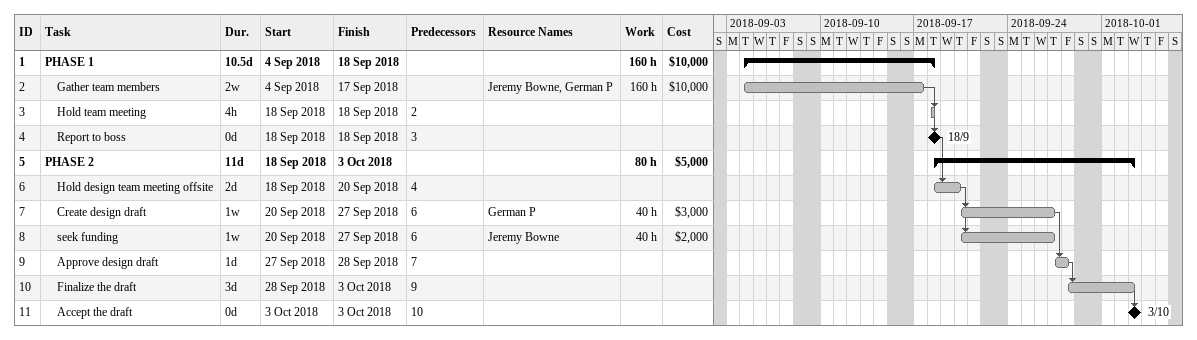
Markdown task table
| ID | Level | Task | Duration | Start | Finish | Predecessors | Resources | Work (h) | Cost ($) |
|---|---|---|---|---|---|---|---|---|---|
| 1 | 1 | **PHASE 1** | 10.5d | 2018-09-04 | 2018-09-18 |  |  | 160 | 10000 |
| 2 | 2 | Gather team members | 2w | 2018-09-04 | 2018-09-17 |  | Jeremy Bowne, German P | 160 | 10000 |
| 3 | 2 | Hold team meeting | 4h | 2018-09-18 | 2018-09-18 | 2 |  |  |  |
| 4 | 2 | Report to boss | 0d | 2018-09-18 | 2018-09-18 | 3 |  |  |  |
| 5 | 1 | **PHASE 2** | 11d | 2018-09-18 | 2018-10-03 |  |  | 80 | 5000 |
| 6 | 2 | Hold design team meeting offsite | 2d | 2018-09-18 | 2018-09-20 | 4 |  |  |  |
| 7 | 2 | Create design draft | 1w | 2018-09-20 | 2018-09-27 | 6 | German P | 40 | 3000 |
| 8 | 2 | seek funding | 1w | 2018-09-20 | 2018-09-27 | 6 | Jeremy Bowne | 40 | 2000 |
| 9 | 2 | Approve design draft | 1d | 2018-09-27 | 2018-09-28 | 7 |  |  |  |
| 10 | 2 | Finalize the draft | 3d | 2018-09-28 | 2018-10-03 | 9 |  |  |  |
| 11 | 2 | Accept the draft | 0d | 2018-10-03 | 2018-10-03 | 10 |  |  |  |
